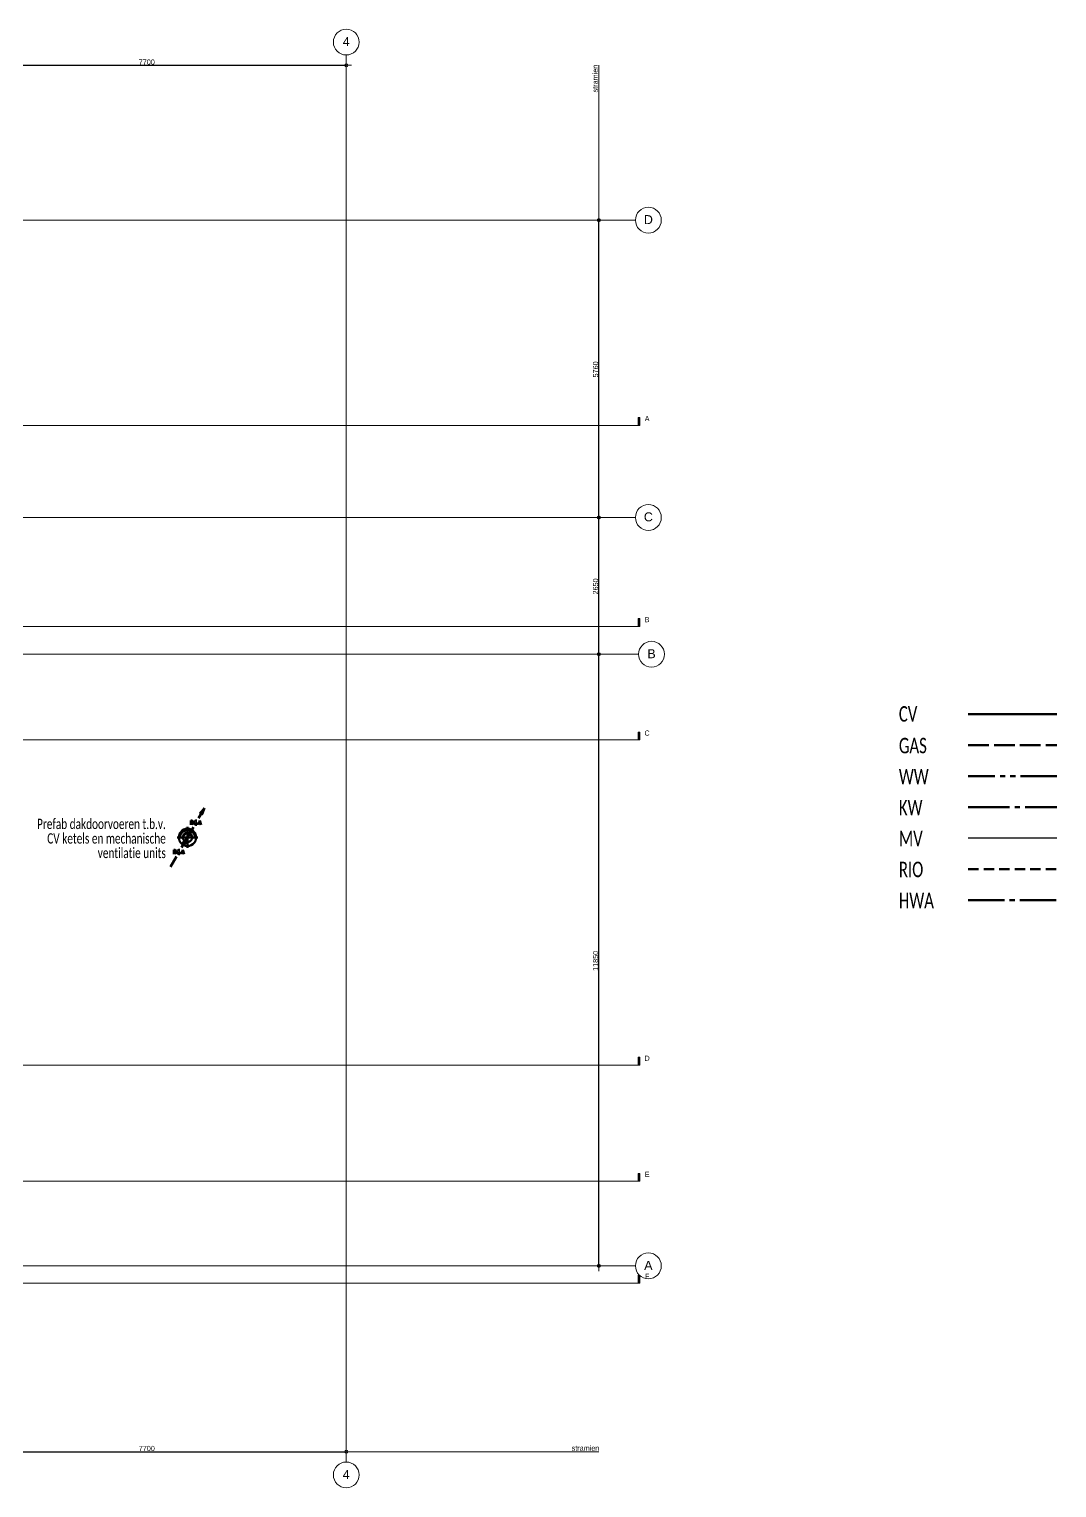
# Model space of a CAD drawing. Header units: metres. Extents: x -4.5 to 35.1, y -3.6 to 25.4.
# Drawn here: x 15.16 to 35.06, y -3.3 to 24.96 of the extents above; entities that cross this region are included whole.
import ezdxf

# ---------------------------------------------------------------- set-up
doc = ezdxf.new("R2010")
doc.units = ezdxf.units.M
doc.header["$PDMODE"] = 65
for name, pattern in [('ACAD_ISO14W100_S12', [0.9, 0.7, -0.1, 0, 0, 0, 0, 0, -0.1]), ('GETRENNT2_S6', [1.2, 0.7, -0.1, 0.1, -0.1, 0.1, -0.1]), ('STRICHLINIE2_S3', [0.5, 0.4, -0.1]), ('STRICHPUNKT2_S5', [1.1, 0.8, -0.1, 0.1, -0.1]), ('VERDECKT2_S2', [0.27, 0.2, -0.07])]:
    doc.linetypes.add(name, pattern=pattern)
for name, color, linetype, lineweight in [('Algemeen', 7, 'Continuous', 25), ('New_A Stramien', 7, 'Continuous', 13), ('Standard', 7, 'Continuous', 25)]:
    doc.layers.add(name, color=color, linetype=linetype, lineweight=lineweight)
doc.styles.add('ARIAL', font='ARIAL.TTF')
doc.styles.add('Calibri', font='Calibri')
doc.dimstyles.new('_DIMSTYLE_3', dxfattribs={"dimtxt": 0.1, "dimasz": 0.2, "dimexe": 0, "dimexo": 0, "dimgap": 0.05, "dimtad": 2, "dimdec": 0, "dimlfac": 1000, "dimrnd": 1, "dimdsep": 46, "dimtxsty": 'ARIAL', "dimblk1": 'ALL_ML_KREIS', "dimblk2": 'ALL_ML_KREIS', "dimsah": 1, "dimcen": 0, "dimclrd": 9, "dimclre": 9, "dimclrt": 9, "dimadec": 0, "dimazin": 0, "dimtfac": 1, "dimtdec": 0, "dimtix": 1, "dimtmove": 2, "dimatfit": 3, "dimfxl": 0, "dimtzin": 0, "dimlwd": 0, "dimlwe": 13, "dimarcsym": 0})

# ---------------------------------------------------------------- blocks, each defined once
blk = doc.blocks.new('COMPLEXOBJECT_0')
at = {"layer": 'Standard', "color": 252, "linetype": 'Continuous', "lineweight": 13, "char_height": 0.175, "width": 0.26487, "attachment_point": 5, "style": 'ARIAL'}
for insert in [(-4.14, 21.27), (27.15, 21.27)]:
    blk.add_mtext('\\W0.99;D', dxfattribs=dict(at, insert=insert))
blk = doc.blocks.new('ALL_ML_KREIS')
at = {"color": 0, "linetype": 'ByBlock', "lineweight": -2}
for p, q in [((-1, 0), (0.5, 0)), ((0, -0.5), (0, 0.5))]:
    blk.add_line(p, q, dxfattribs=at)
blk.add_circle((0, 0), 0.15, dxfattribs=at)
blk = doc.blocks.new('*D7')
at = {"layer": 'DEFPOINTS', "color": 252, "linetype": 'Continuous', "lineweight": 13}
for p in [(13.6, 24.26), (13.6, 24.26), (21.3, 24.26)]:
    blk.add_point(p, dxfattribs=at)
at = {"layer": 'Standard', "color": 9, "linetype": 'Continuous', "lineweight": -2}
for p, q in [((13.6, 24.26), (13.6, 24.26)), ((21.3, 24.26), (21.3, 24.26))]:
    blk.add_line(p, q, dxfattribs=at)
at = {"layer": 'Standard', "color": 252, "linetype": 'Continuous', "lineweight": -2}
blk.add_line((13.6, 24.26), (21.3, 24.26), dxfattribs=at)
at = {"layer": 'Standard', "color": 9, "linetype": 'Continuous', "lineweight": 13, "xscale": 0.2, "yscale": 0.2, "zscale": 0.2, "rotation": 180}
blk.add_blockref('ALL_ML_KREIS', (13.6, 24.26), dxfattribs=at)
at = {"layer": 'Standard', "color": 9, "linetype": 'Continuous', "lineweight": 13, "xscale": 0.2, "yscale": 0.2, "zscale": 0.2}
blk.add_blockref('ALL_ML_KREIS', (21.3, 24.26), dxfattribs=at)
at = {"layer": 'Standard', "color": 9, "linetype": 'Continuous', "lineweight": 13, "insert": (17.438, 24.322), "char_height": 0.1, "width": 0.4, "attachment_point": 5, "style": 'ARIAL'}
blk.add_mtext('\\A1;{7700}', dxfattribs=at)
blk = doc.blocks.new('*D9')
at = {"layer": 'DEFPOINTS', "color": 252, "linetype": 'Continuous', "lineweight": 13}
for p in [(26.19, 21.26), (26.19, 15.5), (26.19, 15.5)]:
    blk.add_point(p, dxfattribs=at)
at = {"layer": 'Standard', "color": 9, "linetype": 'Continuous', "lineweight": -2}
for p, q in [((26.19, 21.26), (26.19, 21.26)), ((26.19, 15.5), (26.19, 15.5))]:
    blk.add_line(p, q, dxfattribs=at)
at = {"layer": 'Standard', "color": 252, "linetype": 'Continuous', "lineweight": -2}
blk.add_line((26.19, 15.5), (26.19, 21.26), dxfattribs=at)
at = {"layer": 'Standard', "color": 9, "linetype": 'Continuous', "lineweight": 13, "xscale": 0.2, "yscale": 0.2, "zscale": 0.2}
for p, rotation in [((26.19, 21.26), 90), ((26.19, 15.5), -90.00000000000001)]:
    blk.add_blockref('ALL_ML_KREIS', p, dxfattribs=dict(at, rotation=rotation))
at = {"layer": 'Standard', "color": 9, "linetype": 'Continuous', "lineweight": 13, "insert": (26.128, 18.368), "char_height": 0.1, "width": 0.4, "attachment_point": 5, "rotation": 90, "style": 'ARIAL'}
blk.add_mtext('\\A1;{5760}', dxfattribs=at)
blk = doc.blocks.new('NSY101')
at = {"color": 0, "linetype": 'ByBlock', "lineweight": -2}
blk.add_circle((0, 0), 0.05, dxfattribs=at)
blk = doc.blocks.new('*D18')
at = {"layer": 'DEFPOINTS', "color": 252, "linetype": 'Continuous', "lineweight": 13}
for p in [(13.6, -2.6), (13.6, -2.6), (21.3, -2.6)]:
    blk.add_point(p, dxfattribs=at)
at = {"layer": 'Standard', "color": 9, "linetype": 'Continuous', "lineweight": -2}
for p, q in [((13.6, -2.6), (13.6, -2.6)), ((21.3, -2.6), (21.3, -2.6))]:
    blk.add_line(p, q, dxfattribs=at)
at = {"layer": 'Standard', "color": 252, "linetype": 'Continuous', "lineweight": -2}
blk.add_line((13.6, -2.6), (21.3, -2.6), dxfattribs=at)
at = {"layer": 'Standard', "color": 9, "linetype": 'Continuous', "lineweight": 13, "xscale": 0.2, "yscale": 0.2, "zscale": 0.2, "rotation": 180}
blk.add_blockref('ALL_ML_KREIS', (13.6, -2.6), dxfattribs=at)
at = {"layer": 'Standard', "color": 9, "linetype": 'Continuous', "lineweight": 13, "xscale": 0.2, "yscale": 0.2, "zscale": 0.2}
blk.add_blockref('ALL_ML_KREIS', (21.3, -2.6), dxfattribs=at)
at = {"layer": 'Standard', "color": 9, "linetype": 'Continuous', "lineweight": 13, "insert": (17.438, -2.538), "char_height": 0.1, "width": 0.4, "attachment_point": 5, "style": 'ARIAL'}
blk.add_mtext('\\A1;{7700}', dxfattribs=at)
blk = doc.blocks.new('*D19')
at = {"layer": 'DEFPOINTS', "color": 252, "linetype": 'Continuous', "lineweight": 13}
for p in [(26.19, 12.85), (26.19, 1), (26.19, 1)]:
    blk.add_point(p, dxfattribs=at)
at = {"layer": 'Standard', "color": 9, "linetype": 'Continuous', "lineweight": -2}
for p, q in [((26.19, 12.85), (26.19, 12.85)), ((26.19, 1), (26.19, 1))]:
    blk.add_line(p, q, dxfattribs=at)
at = {"layer": 'Standard', "color": 252, "linetype": 'Continuous', "lineweight": -2}
blk.add_line((26.19, 1), (26.19, 12.85), dxfattribs=at)
at = {"layer": 'Standard', "color": 9, "linetype": 'Continuous', "lineweight": 13, "xscale": 0.2, "yscale": 0.2, "zscale": 0.2}
for p, rotation in [((26.19, 12.85), 90), ((26.19, 1), -90.00000000000001)]:
    blk.add_blockref('ALL_ML_KREIS', p, dxfattribs=dict(at, rotation=rotation))
at = {"layer": 'Standard', "color": 9, "linetype": 'Continuous', "lineweight": 13, "insert": (26.128, 6.909), "char_height": 0.1, "width": 0.5, "attachment_point": 5, "rotation": 90, "style": 'ARIAL'}
blk.add_mtext('\\A1;{11850}', dxfattribs=at)
blk = doc.blocks.new('*D20')
at = {"layer": 'DEFPOINTS', "color": 252, "linetype": 'Continuous', "lineweight": 13}
for p in [(26.19, 15.5), (26.19, 12.85), (26.19, 12.85)]:
    blk.add_point(p, dxfattribs=at)
at = {"layer": 'Standard', "color": 9, "linetype": 'Continuous', "lineweight": -2}
for p, q in [((26.19, 15.5), (26.19, 15.5)), ((26.19, 12.85), (26.19, 12.85))]:
    blk.add_line(p, q, dxfattribs=at)
at = {"layer": 'Standard', "color": 252, "linetype": 'Continuous', "lineweight": -2}
blk.add_line((26.19, 12.85), (26.19, 15.5), dxfattribs=at)
at = {"layer": 'Standard', "color": 9, "linetype": 'Continuous', "lineweight": 13, "xscale": 0.2, "yscale": 0.2, "zscale": 0.2}
for p, rotation in [((26.19, 15.5), 90), ((26.19, 12.85), -90.00000000000001)]:
    blk.add_blockref('ALL_ML_KREIS', p, dxfattribs=dict(at, rotation=rotation))
at = {"layer": 'Standard', "color": 9, "linetype": 'Continuous', "lineweight": 13, "insert": (26.128, 14.163), "char_height": 0.1, "width": 0.4, "attachment_point": 5, "rotation": 90, "style": 'ARIAL'}
blk.add_mtext('\\A1;{2650}', dxfattribs=at)
blk = doc.blocks.new('*D21')
at = {"layer": 'DEFPOINTS', "color": 252, "linetype": 'Continuous', "lineweight": 13}
for p in [(26.19, 21.26), (26.19, 15.5), (26.19, 15.5)]:
    blk.add_point(p, dxfattribs=at)
at = {"layer": 'Standard', "color": 9, "linetype": 'Continuous', "lineweight": -2}
for p, q in [((26.19, 21.26), (26.19, 21.26)), ((26.19, 15.5), (26.19, 15.5))]:
    blk.add_line(p, q, dxfattribs=at)
at = {"layer": 'Standard', "color": 252, "linetype": 'Continuous', "lineweight": -2}
blk.add_line((26.19, 15.5), (26.19, 21.26), dxfattribs=at)
at = {"layer": 'Standard', "color": 9, "linetype": 'Continuous', "lineweight": 13, "xscale": 0.2, "yscale": 0.2, "zscale": 0.2}
for p, rotation in [((26.19, 21.26), 90), ((26.19, 15.5), -90.00000000000001)]:
    blk.add_blockref('ALL_ML_KREIS', p, dxfattribs=dict(at, rotation=rotation))
at = {"layer": 'Standard', "color": 9, "linetype": 'Continuous', "lineweight": 13, "insert": (26.128, 18.368), "char_height": 0.1, "width": 0.4, "attachment_point": 5, "rotation": 90, "style": 'ARIAL'}
blk.add_mtext('\\A1;{5760}', dxfattribs=at)
blk = doc.blocks.new('COMPLEXOBJECT_4')
at = {"layer": 'Standard', "color": 252, "linetype": 'Continuous', "lineweight": 13, "char_height": 0.175, "width": 0.22374, "attachment_point": 5, "style": 'ARIAL'}
for insert in [(21.3, 24.72), (21.3, -3.04)]:
    blk.add_mtext('\\W0.99;4', dxfattribs=dict(at, insert=insert))
blk = doc.blocks.new('COMPLEXOBJECT_5')
at = {"layer": 'Standard', "color": 252, "linetype": 'Continuous', "lineweight": 13, "char_height": 0.175, "width": 0.26487, "attachment_point": 5, "style": 'ARIAL'}
for insert in [(-4.14, 15.51), (27.15, 15.51)]:
    blk.add_mtext('\\W0.99;C', dxfattribs=dict(at, insert=insert))
blk = doc.blocks.new('COMPLEXOBJECT_6')
at = {"layer": 'Standard', "color": 252, "linetype": 'Continuous', "lineweight": 13, "char_height": 0.175, "width": 0.24966, "attachment_point": 5, "style": 'ARIAL'}
for insert in [(-4.079, 12.86), (27.211, 12.86)]:
    blk.add_mtext('\\W0.99;B', dxfattribs=dict(at, insert=insert))
blk = doc.blocks.new('COMPLEXOBJECT_7')
at = {"layer": 'Standard', "color": 252, "linetype": 'Continuous', "lineweight": 13, "char_height": 0.175, "width": 0.24966, "attachment_point": 5, "style": 'ARIAL'}
for insert in [(-4.14, 1.01), (27.15, 1.01)]:
    blk.add_mtext('\\W0.99;A', dxfattribs=dict(at, insert=insert))

msp = doc.modelspace()

# ---------------------------------------------------------------- hatches: boundary and pattern name
at = {"layer": 'Standard', "linetype": 'Continuous', "lineweight": 13}
for points in [[(26.9817, 17.284), (26.9817, 17.434), (26.9517, 17.434), (26.9517, 17.284)], [(26.9817, 17.284), (26.9817, 17.434), (26.9517, 17.434), (26.9517, 17.284)], [(26.9817, 13.3895), (26.9817, 13.5395), (26.9517, 13.5395), (26.9517, 13.3895)], [(26.9817, 11.1917), (26.9817, 11.3417), (26.9517, 11.3417), (26.9517, 11.1917)], [(26.9817, 4.8908), (26.9817, 5.0408), (26.9517, 5.0408), (26.9517, 4.8908)], [(26.9817, 2.6413), (26.9817, 2.7913), (26.9517, 2.7913), (26.9517, 2.6413)], [(26.9817, 0.6673), (26.9817, 0.8173), (26.9517, 0.8173), (26.9517, 0.6673)]]:
    msp.add_hatch(color=0, dxfattribs=at).paths.add_polyline_path(points)

# ---------------------------------------------------------------- linework, layer by layer
at = {"layer": 'New_A Stramien', "color": 252, "linetype": 'Continuous', "lineweight": 13}
for p, q in [((21.3, 23.4554), (21.3, 24.46)), ((21.3, -1.7955), (21.3, 23.4554)), ((21.3, -1.7955), (21.3, 23.4554)), ((-2.89, 21.26), (25.9, 21.26)), ((-2.89, 21.26), (25.9, 21.26)), ((-2.89, 21.26), (25.9, 21.26)), ((25.9, 21.26), (26.9, 21.26)), ((25.9, 21.26), (26.9, 21.26)), ((-2.89, 15.5), (25.9, 15.5)), ((-2.89, 15.5), (25.9, 15.5)), ((25.9, 15.5), (26.9, 15.5)), ((-2.8287, 12.85), (25.9613, 12.85)), ((-2.8287, 12.85), (25.9613, 12.85)), ((25.9613, 12.85), (26.9613, 12.85)), ((-2.89, 1), (25.9, 1)), ((-2.89, 1), (25.9, 1)), ((25.9, 1), (26.9, 1)), ((21.3, -1.7955), (21.3, -2.8))]:
    msp.add_line(p, q, dxfattribs=at)
for centre, start, end in [((21.3, 24.71), 90, 270), ((21.3, 24.71), 270, 90), ((27.15, 21.26), 0, 180), ((27.15, 21.26), 0, 180), ((27.15, 21.26), 180, 0), ((27.15, 21.26), 180, 0), ((27.15, 15.5), 0, 180), ((27.15, 15.5), 180, 0), ((27.2113, 12.85), 0, 180), ((27.2113, 12.85), 180, 0), ((27.15, 1), 0, 180), ((27.15, 1), 180, 0), ((21.3, -3.05), 90, 270), ((21.3, -3.05), 270, 90)]:
    msp.add_arc(centre, 0.25, start, end, dxfattribs=at)
at = {"layer": 'Standard', "color": 252, "linetype": 'Continuous', "lineweight": 13}
for p, q in [((26.19, 21.26), (26.19, 24.26)), ((26.19, 21.26), (26.19, 24.26)), ((-4.1221, 17.284), (26.8317, 17.284)), ((-4.1221, 17.284), (26.8317, 17.284)), ((-4.1221, 17.284), (26.8317, 17.284)), ((26.9817, 17.284), (26.4717, 17.284)), ((26.9817, 17.284), (26.4717, 17.284)), ((26.9517, 17.434), (26.9817, 17.434)), ((26.9517, 17.284), (26.9517, 17.434)), ((26.9517, 17.434), (26.9817, 17.434)), ((26.9517, 17.284), (26.9517, 17.434)), ((26.9817, 17.284), (26.9517, 17.284)), ((26.9817, 17.284), (26.9517, 17.284)), ((26.9817, 17.434), (26.9817, 17.284)), ((26.9817, 17.434), (26.9817, 17.284)), ((-4.1221, 13.3895), (26.8317, 13.3895)), ((-4.1221, 13.3895), (26.8317, 13.3895)), ((26.9817, 13.3895), (26.4717, 13.3895)), ((26.9517, 13.5395), (26.9817, 13.5395)), ((26.9517, 13.3895), (26.9517, 13.5395)), ((26.9817, 13.3895), (26.9517, 13.3895)), ((26.9817, 13.5395), (26.9817, 13.3895)), ((26.9517, 11.3417), (26.9817, 11.3417)), ((26.9517, 11.1917), (26.9517, 11.3417)), ((26.9817, 11.3417), (26.9817, 11.1917)), ((-4.1221, 11.1917), (26.8317, 11.1917)), ((-4.1221, 11.1917), (26.8317, 11.1917)), ((26.9817, 11.1917), (26.4717, 11.1917)), ((26.9817, 11.1917), (26.9517, 11.1917)), ((-4.1221, 4.8908), (26.8317, 4.8908)), ((-4.1221, 4.8908), (26.8317, 4.8908)), ((26.9817, 4.8908), (26.4717, 4.8908)), ((26.9517, 5.0408), (26.9817, 5.0408)), ((26.9517, 4.8908), (26.9517, 5.0408)), ((26.9817, 4.8908), (26.9517, 4.8908)), ((26.9817, 5.0408), (26.9817, 4.8908)), ((-4.1221, 2.6413), (26.8317, 2.6413)), ((-4.1221, 2.6413), (26.8317, 2.6413)), ((26.9817, 2.6413), (26.4717, 2.6413)), ((26.9517, 2.7913), (26.9817, 2.7913)), ((26.9517, 2.6413), (26.9517, 2.7913)), ((26.9817, 2.6413), (26.9517, 2.6413)), ((26.9817, 2.7913), (26.9817, 2.6413)), ((-4.1221, 0.6673), (26.8317, 0.6673)), ((-4.1221, 0.6673), (26.8317, 0.6673)), ((26.9817, 0.6673), (26.4717, 0.6673)), ((26.9517, 0.8173), (26.9817, 0.8173)), ((26.9517, 0.6673), (26.9517, 0.8173)), ((26.9817, 0.6673), (26.9517, 0.6673)), ((26.9817, 0.8173), (26.9817, 0.6673)), ((21.3, -2.6), (26.19, -2.6)), ((21.3, -2.6), (26.19, -2.6))]:
    msp.add_line(p, q, dxfattribs=at)
at = {"layer": 'Standard', "color": 52, "linetype": 'Continuous', "lineweight": 50}
msp.add_line((35.0591, 11.6865), (33.3441, 11.6865), dxfattribs=at)
at = {"layer": 'Standard', "color": 30, "linetype": 'STRICHLINIE2_S3', "lineweight": 50}
msp.add_line((33.3441, 11.0865), (35.0591, 11.0865), dxfattribs=at)
at = {"layer": 'Standard', "color": 1, "linetype": 'GETRENNT2_S6', "lineweight": 50}
msp.add_line((35.0591, 10.4865), (33.3441, 10.4865), dxfattribs=at)
at = {"layer": 'Standard', "color": 3, "linetype": 'Continuous', "lineweight": 50}
for p, q in [((18.2902, 9.5454), (18.2902, 9.6267)), ((18.2902, 9.6267), (18.3131, 9.6267)), ((18.3235, 9.6246), (18.3131, 9.6267)), ((18.3318, 9.6163), (18.3235, 9.6246)), ((18.336, 9.6059), (18.3318, 9.6163)), ((18.3652, 9.6163), (18.3631, 9.6059)), ((18.3735, 9.6246), (18.3652, 9.6163)), ((18.386, 9.6267), (18.3735, 9.6246)), ((18.386, 9.6267), (18.4089, 9.6267)), ((18.436, 9.5454), (18.4631, 9.6267)), ((18.5548, 9.8705), (18.4402, 9.6746)), ((18.4631, 9.6267), (18.4902, 9.5454)), ((18.0631, 9.3392), (18.0568, 9.3017)), ((18.0735, 9.3746), (18.0631, 9.3392)), ((18.0943, 9.4058), (18.0735, 9.3746)), ((18.0777, 9.3183), (18.0777, 9.3371)), ((18.0818, 9.3287), (18.0818, 9.3496)), ((18.0839, 9.3371), (18.0839, 9.3579)), ((18.0881, 9.3433), (18.0881, 9.3662)), ((18.0922, 9.3496), (18.0922, 9.3725)), ((18.1214, 9.4329), (18.0943, 9.4058)), ((18.0943, 9.3558), (18.0943, 9.3787)), ((18.0985, 9.36), (18.0985, 9.385)), ((18.1006, 9.3662), (18.1006, 9.3892)), ((18.1047, 9.3704), (18.1047, 9.3933)), ((18.1089, 9.3746), (18.1089, 9.3975)), ((18.111, 9.3787), (18.111, 9.4017)), ((18.1152, 9.3808), (18.1152, 9.4058)), ((18.1172, 9.385), (18.1172, 9.41)), ((18.1527, 9.4537), (18.1214, 9.4329)), ((18.1214, 9.3871), (18.1214, 9.4121)), ((18.1256, 9.3912), (18.1256, 9.4163)), ((18.1277, 9.3933), (18.1277, 9.4183)), ((18.1318, 9.3975), (18.1318, 9.4204)), ((18.1381, 9.3308), (18.1339, 9.3017)), ((18.136, 9.3996), (18.136, 9.4246)), ((18.1381, 9.4017), (18.1381, 9.4267)), ((18.1527, 9.3558), (18.1381, 9.3308)), ((18.1422, 9.4038), (18.1422, 9.4287)), ((18.1443, 9.4058), (18.1443, 9.4308)), ((18.1464, 9.3162), (18.1464, 9.3267)), ((18.1485, 9.4079), (18.1485, 9.4329)), ((18.1485, 9.3204), (18.1485, 9.3329)), ((18.1506, 9.3246), (18.1506, 9.3371)), ((18.1881, 9.4663), (18.1527, 9.4537)), ((18.1527, 9.41), (18.1527, 9.435)), ((18.1714, 9.3767), (18.1527, 9.3558)), ((18.1527, 9.3287), (18.1527, 9.3412)), ((18.1547, 9.4121), (18.1547, 9.4371)), ((18.1547, 9.3308), (18.1547, 9.3433)), ((18.1568, 9.335), (18.1568, 9.3475)), ((18.1589, 9.4121), (18.1589, 9.4392)), ((18.1589, 9.3371), (18.1589, 9.3496)), ((18.161, 9.4142), (18.161, 9.4392)), ((18.161, 9.3412), (18.161, 9.3537)), ((18.161, 9.3392), (18.161, 9.3517)), ((18.1631, 9.3433), (18.1631, 9.3558)), ((18.1652, 9.4163), (18.1652, 9.4412)), ((18.1652, 9.3454), (18.1652, 9.3579)), ((18.1672, 9.3475), (18.1672, 9.36)), ((18.1693, 9.4183), (18.1693, 9.4433)), ((18.1693, 9.3496), (18.1693, 9.3621)), ((18.1714, 9.4183), (18.1714, 9.4433)), ((18.1985, 9.3892), (18.1714, 9.3767)), ((18.1714, 9.3496), (18.1714, 9.3642)), ((18.1735, 9.3517), (18.1735, 9.3662)), ((18.1756, 9.4204), (18.1756, 9.4454)), ((18.1756, 9.3683), (18.1756, 9.3537)), ((18.1756, 9.3537), (18.1756, 9.3662)), ((18.1777, 9.4204), (18.1777, 9.4454)), ((18.1777, 9.3558), (18.1777, 9.3704)), ((18.1797, 9.3579), (18.1797, 9.3704)), ((18.1818, 9.4225), (18.1818, 9.4475)), ((18.1818, 9.3579), (18.1818, 9.3725)), ((18.1839, 9.36), (18.1839, 9.3725)), ((18.186, 9.4225), (18.186, 9.4475)), ((18.186, 9.36), (18.186, 9.3746)), ((18.2256, 9.4704), (18.1881, 9.4663)), ((18.1881, 9.4246), (18.1881, 9.4496)), ((18.1881, 9.3621), (18.1881, 9.3746)), ((18.1902, 9.3642), (18.1902, 9.3767)), ((18.1902, 9.3767), (18.1902, 9.3621)), ((18.1922, 9.4246), (18.1922, 9.4496)), ((18.1922, 9.3642), (18.1922, 9.3767)), ((18.1943, 9.3642), (18.1943, 9.3787)), ((18.1964, 9.4246), (18.1964, 9.4517)), ((18.1964, 9.3662), (18.1964, 9.3787)), ((18.1985, 9.4267), (18.1985, 9.4517)), ((18.2256, 9.3933), (18.1985, 9.3892)), ((18.1985, 9.3662), (18.1985, 9.3787)), ((18.2006, 9.3662), (18.2006, 9.3808)), ((18.2027, 9.4267), (18.2027, 9.4517)), ((18.2027, 9.3662), (18.2027, 9.3808)), ((18.2047, 9.4267), (18.2047, 9.4517)), ((18.2047, 9.3829), (18.2047, 9.3683)), ((18.2047, 9.3683), (18.2047, 9.3808)), ((18.2068, 9.3683), (18.2068, 9.3829)), ((18.2089, 9.4267), (18.2089, 9.4537)), ((18.2089, 9.3683), (18.2089, 9.3829)), ((18.211, 9.3704), (18.211, 9.3829)), ((18.2131, 9.4287), (18.2131, 9.4537)), ((18.2131, 9.3704), (18.2131, 9.3829)), ((18.2152, 9.4287), (18.2152, 9.4537)), ((18.2152, 9.3704), (18.2152, 9.3829)), ((18.2172, 9.3704), (18.2172, 9.3829)), ((18.2193, 9.4287), (18.2193, 9.4537)), ((18.2193, 9.3704), (18.2193, 9.385)), ((18.2193, 9.385), (18.2193, 9.3704)), ((18.2214, 9.4287), (18.2214, 9.4537)), ((18.2214, 9.3704), (18.2214, 9.385)), ((18.2235, 9.3704), (18.2235, 9.385)), ((18.2256, 9.1017), (18.2256, 9.5038)), ((18.3402, 9.4996), (18.2256, 9.3017)), ((18.2631, 9.4663), (18.2256, 9.4704)), ((18.2256, 9.4287), (18.2256, 9.4537)), ((18.2256, 9.1933), (18.2256, 9.4121)), ((18.2527, 9.3892), (18.2256, 9.3933)), ((18.2256, 9.3704), (18.2256, 9.385)), ((18.2277, 9.3704), (18.2277, 9.385)), ((18.2297, 9.4287), (18.2297, 9.4537)), ((18.2297, 9.3704), (18.2297, 9.385)), ((18.2318, 9.4287), (18.2318, 9.4537)), ((18.2318, 9.3704), (18.2318, 9.385)), ((18.2339, 9.385), (18.2339, 9.3704)), ((18.2339, 9.3704), (18.2339, 9.3829)), ((18.236, 9.4287), (18.236, 9.4537)), ((18.236, 9.3704), (18.236, 9.3829)), ((18.2381, 9.4287), (18.2381, 9.4537)), ((18.2381, 9.3704), (18.2381, 9.3829)), ((18.2402, 9.3704), (18.2402, 9.3829)), ((18.2422, 9.4267), (18.2422, 9.4537)), ((18.2422, 9.3683), (18.2422, 9.3829)), ((18.2443, 9.3683), (18.2443, 9.3829)), ((18.2464, 9.4267), (18.2464, 9.4517)), ((18.2464, 9.3829), (18.2464, 9.3683)), ((18.2464, 9.3683), (18.2464, 9.3808)), ((18.2485, 9.4267), (18.2485, 9.4517)), ((18.2485, 9.3662), (18.2485, 9.3808)), ((18.2506, 9.3662), (18.2506, 9.3808)), ((18.2527, 9.4267), (18.2527, 9.4517)), ((18.2798, 9.3767), (18.2527, 9.3892)), ((18.2527, 9.3662), (18.2527, 9.3787)), ((18.2547, 9.3662), (18.2547, 9.3787)), ((18.2568, 9.4246), (18.2568, 9.4517)), ((18.2568, 9.3642), (18.2568, 9.3787)), ((18.2589, 9.4246), (18.2589, 9.4496)), ((18.2589, 9.3642), (18.2589, 9.3767)), ((18.261, 9.3642), (18.261, 9.3767)), ((18.261, 9.3767), (18.261, 9.3621)), ((18.2985, 9.4537), (18.2631, 9.4663)), ((18.2631, 9.4246), (18.2631, 9.4496)), ((18.2631, 9.3621), (18.2631, 9.3746)), ((18.2652, 9.4225), (18.2652, 9.4475)), ((18.2652, 9.36), (18.2652, 9.3746)), ((18.2672, 9.36), (18.2672, 9.3725)), ((18.2693, 9.4225), (18.2693, 9.4475)), ((18.2693, 9.3579), (18.2693, 9.3725)), ((18.2714, 9.3579), (18.2714, 9.3704)), ((18.2735, 9.4204), (18.2735, 9.4454)), ((18.2735, 9.3558), (18.2735, 9.3704)), ((18.2756, 9.4204), (18.2756, 9.4454)), ((18.2756, 9.3683), (18.2756, 9.3537)), ((18.2756, 9.3537), (18.2756, 9.3662)), ((18.2777, 9.3517), (18.2777, 9.3662)), ((18.2798, 9.4183), (18.2798, 9.4433)), ((18.2985, 9.3558), (18.2798, 9.3767)), ((18.2798, 9.3496), (18.2798, 9.3642)), ((18.2818, 9.4183), (18.2818, 9.4433)), ((18.2818, 9.3496), (18.2818, 9.3621)), ((18.2839, 9.3475), (18.2839, 9.36)), ((18.286, 9.4163), (18.286, 9.4412)), ((18.286, 9.3454), (18.286, 9.3579)), ((18.2881, 9.3433), (18.2881, 9.3558)), ((18.3131, 9.5829), (18.2902, 9.5829)), ((18.2902, 9.4142), (18.2902, 9.4392)), ((18.2902, 9.3412), (18.2902, 9.3537)), ((18.2902, 9.3392), (18.2902, 9.3517)), ((18.2923, 9.4121), (18.2923, 9.4392)), ((18.2923, 9.3371), (18.2923, 9.3496)), ((18.2943, 9.335), (18.2943, 9.3475)), ((18.2964, 9.4121), (18.2964, 9.4371)), ((18.2964, 9.3308), (18.2964, 9.3433)), ((18.3297, 9.4329), (18.2985, 9.4537)), ((18.2985, 9.41), (18.2985, 9.435)), ((18.3131, 9.3308), (18.2985, 9.3558)), ((18.2985, 9.3287), (18.2985, 9.3412)), ((18.3006, 9.3246), (18.3006, 9.3371)), ((18.3027, 9.4079), (18.3027, 9.4329)), ((18.3027, 9.3204), (18.3027, 9.3329)), ((18.3047, 9.3162), (18.3047, 9.3267)), ((18.3068, 9.4058), (18.3068, 9.4308)), ((18.3089, 9.4038), (18.3089, 9.4287)), ((18.3131, 9.5829), (18.3235, 9.585)), ((18.3131, 9.4017), (18.3131, 9.4267)), ((18.3172, 9.3017), (18.3131, 9.3308)), ((18.3152, 9.3996), (18.3152, 9.4246)), ((18.3172, 9.5829), (18.336, 9.5454)), ((18.3193, 9.3975), (18.3193, 9.4204)), ((18.3235, 9.585), (18.3318, 9.5934)), ((18.3235, 9.3933), (18.3235, 9.4183)), ((18.3256, 9.3912), (18.3256, 9.4163)), ((18.3569, 9.4058), (18.3297, 9.4329)), ((18.3297, 9.3871), (18.3297, 9.4121)), ((18.3318, 9.5934), (18.336, 9.6059)), ((18.3339, 9.385), (18.3339, 9.41)), ((18.336, 9.3808), (18.336, 9.4058)), ((18.3402, 9.3787), (18.3402, 9.4017)), ((18.3423, 9.3746), (18.3423, 9.3975)), ((18.3464, 9.3704), (18.3464, 9.3933)), ((18.3506, 9.3662), (18.3506, 9.3892)), ((18.3527, 9.36), (18.3527, 9.385)), ((18.3777, 9.3746), (18.3569, 9.4058)), ((18.3569, 9.3558), (18.3569, 9.3787)), ((18.3589, 9.3496), (18.3589, 9.3725)), ((18.3631, 9.5684), (18.3631, 9.6059)), ((18.3631, 9.5684), (18.3652, 9.5579)), ((18.3631, 9.3433), (18.3631, 9.3662)), ((18.3652, 9.5579), (18.3735, 9.5496)), ((18.3673, 9.3371), (18.3673, 9.3579)), ((18.3694, 9.3287), (18.3694, 9.3496)), ((18.3735, 9.5496), (18.386, 9.5454)), ((18.3735, 9.3183), (18.3735, 9.3371)), ((18.3902, 9.3392), (18.3777, 9.3746)), ((18.4089, 9.5454), (18.386, 9.5454)), ((18.3943, 9.3017), (18.3902, 9.3392)), ((18.3943, 9.5913), (18.4089, 9.5913)), ((18.4089, 9.5913), (18.4089, 9.5454)), ((18.4818, 9.5684), (18.4423, 9.5684)), ((17.961, 8.9766), (17.961, 9.0579)), ((17.961, 9.0579), (17.9839, 9.0579)), ((17.9964, 9.0558), (17.9839, 9.0579)), ((18.0047, 9.0475), (17.9964, 9.0558)), ((18.0068, 9.035), (18.0047, 9.0475)), ((18.0235, 9.3017), (18.4277, 9.3017)), ((18.0381, 9.0475), (18.0339, 9.035)), ((18.0464, 9.0558), (18.0381, 9.0475)), ((18.0568, 9.0579), (18.0464, 9.0558)), ((18.0568, 9.3017), (18.0631, 9.2642)), ((18.0568, 9.0579), (18.0797, 9.0579)), ((18.0631, 9.2642), (18.0735, 9.2288)), ((18.0735, 9.2288), (18.0943, 9.1975)), ((18.0756, 9.3058), (18.0756, 9.3162)), ((18.0943, 9.1975), (18.1214, 9.1704)), ((18.1068, 8.9766), (18.1339, 9.0579)), ((18.2256, 9.3017), (18.111, 9.1058)), ((18.1172, 9.3017), (18.3339, 9.3017)), ((18.1214, 9.1704), (18.1527, 9.1517)), ((18.1339, 9.3017), (18.1381, 9.2746)), ((18.1339, 9.0579), (18.161, 8.9766)), ((18.1381, 9.2746), (18.1527, 9.2496)), ((18.1443, 9.3037), (18.1443, 9.31)), ((18.1464, 9.3121), (18.1464, 9.3204)), ((18.1527, 9.2496), (18.1714, 9.2288)), ((18.1527, 9.1517), (18.1881, 9.1391)), ((18.1714, 9.2288), (18.1985, 9.2163)), ((18.1881, 9.1391), (18.2256, 9.135)), ((18.1985, 9.2163), (18.2256, 9.2121)), ((18.2256, 9.2121), (18.2527, 9.2163)), ((18.2256, 9.135), (18.2631, 9.1391)), ((18.2527, 9.2163), (18.2798, 9.2288)), ((18.2631, 9.1391), (18.2985, 9.1517)), ((18.2798, 9.2288), (18.2985, 9.2496)), ((18.2985, 9.2496), (18.3131, 9.2746)), ((18.2985, 9.1517), (18.3297, 9.1704)), ((18.3047, 9.3121), (18.3047, 9.3204)), ((18.3068, 9.3037), (18.3068, 9.31)), ((18.3131, 9.2746), (18.3172, 9.3017)), ((18.3297, 9.1704), (18.3569, 9.1975)), ((18.3569, 9.1975), (18.3777, 9.2288)), ((18.3756, 9.3058), (18.3756, 9.3162)), ((18.3777, 9.2288), (18.3902, 9.2642)), ((18.3902, 9.2642), (18.3943, 9.3017)), ((18.011, 8.9308), (17.8964, 8.7329)), ((17.9839, 9.0141), (17.961, 9.0141)), ((17.9839, 9.0141), (17.9964, 9.0162)), ((17.9881, 9.0141), (18.0068, 8.9766)), ((17.9964, 9.0162), (18.0047, 9.0246)), ((18.0047, 9.0246), (18.0068, 9.035)), ((18.0339, 8.9996), (18.0339, 9.035)), ((18.0339, 8.9996), (18.0381, 8.9891)), ((18.0381, 8.9891), (18.0464, 8.9808)), ((18.0464, 8.9808), (18.0568, 8.9766)), ((18.0797, 8.9766), (18.0568, 8.9766)), ((18.0652, 9.0225), (18.0797, 9.0225)), ((18.0797, 9.0225), (18.0797, 8.9766)), ((18.1527, 8.9996), (18.1152, 8.9996))]:
    msp.add_line(p, q, dxfattribs=at)
at = {"layer": 'Standard', "color": 5, "linetype": 'STRICHPUNKT2_S5', "lineweight": 50}
msp.add_line((33.3441, 9.8865), (35.0591, 9.8865), dxfattribs=at)
at = {"layer": 'Standard', "color": 202, "linetype": 'Continuous', "lineweight": 25}
msp.add_line((35.0591, 9.2865), (33.3441, 9.2865), dxfattribs=at)
at = {"layer": 'Standard', "color": 32, "linetype": 'VERDECKT2_S2', "lineweight": 50}
msp.add_line((33.3441, 8.6865), (35.0591, 8.6865), dxfattribs=at)
at = {"layer": 'Standard', "color": 4, "linetype": 'ACAD_ISO14W100_S12', "lineweight": 50}
msp.add_line((33.3441, 8.0865), (35.0591, 8.0865), dxfattribs=at)
at = {"layer": 'Standard', "color": 7, "linetype": 'Continuous', "lineweight": 50}
for points in [[(18.5548, 9.8705), (18.5131, 9.7496), (18.4693, 9.7746), (18.5548, 9.8705)], [(18.2256, 9.3017), (18.1839, 9.1808), (18.1402, 9.2058), (18.2256, 9.3017)]]:
    msp.add_lwpolyline(points, close=True, dxfattribs=at)

# ---------------------------------------------------------------- block references
at = {"layer": 'New_A Stramien', "color": 252, "linetype": 'Continuous', "lineweight": 13, "xscale": 1e-09, "yscale": 1e-09, "zscale": 1e-09}
for p in [(21.3, 23.4554), (21.3, 23.4554), (25.9, 21.26), (25.9, 21.26), (25.9, 21.26), (25.9, 21.26), (25.9, 15.5), (25.9, 15.5), (25.9613, 12.85), (25.9613, 12.85), (25.9, 1), (25.9, 1), (21.3, -1.7955), (21.3, -1.7955)]:
    msp.add_blockref('NSY101', p, dxfattribs=at)
at = {"layer": 'Standard', "color": 252, "linetype": 'Continuous', "lineweight": 13}
for name in ['COMPLEXOBJECT_4', 'COMPLEXOBJECT_0', 'COMPLEXOBJECT_5', 'COMPLEXOBJECT_6', 'COMPLEXOBJECT_7']:
    msp.add_blockref(name, (0, 0), dxfattribs=at)

# ---------------------------------------------------------------- texts
at = {"layer": 'Algemeen', "color": 7, "linetype": 'Continuous', "lineweight": 25, "char_height": 0.3, "attachment_point": 4, "style": 'Calibri'}
for s, insert, width in [('{\\fCalibri|i0|b0;\\H0.300000;\\W0.694318;\\C7;CV}\\P', (32.0006, 11.6928), 0.624886), ('{\\fCalibri|i0|b0;\\H0.300000;\\W0.694318;\\C7;GAS}\\P', (32.0006, 11.079), 0.892695), ('{\\fCalibri|i0|b0;\\H0.300000;\\W0.694318;\\C7;WW}\\P', (32.0006, 10.479), 0.93733), ('{\\fCalibri|i0|b0;\\H0.300000;\\W0.694318;\\C7;KW}\\P', (32.0006, 9.879), 0.76375), ('{\\fCalibri|i0|b0;\\H0.300000;\\W0.694318;\\C7;MV}\\P', (32.0006, 9.279), 0.773669), ('{\\fCalibri|i0|b0;\\H0.300000;\\W0.694318;\\C7;RIO}\\P', (32.0006, 8.679), 0.793506), ('{\\fCalibri|i0|b0;\\H0.300000;\\W0.694318;\\C7;HWA}\\P', (32.0006, 8.079), 1.086112)]:
    msp.add_mtext(s, dxfattribs=dict(at, insert=insert, width=width))
at = {"layer": 'Algemeen', "color": 7, "linetype": 'Continuous', "lineweight": 50, "insert": (17.8063, 9.663), "char_height": 0.2, "width": 3.714704, "attachment_point": 3, "line_spacing_factor": 0.843373, "style": 'ARIAL'}
msp.add_mtext('{\\fCalibri|i0|b0;\\H0.200000;\\W0.700000;\\C7;Prefab dakdoorvoeren t.b.v.}\\P{\\fCalibri|i0|b0;\\H0.200000;\\W0.700000;\\C7;CV ketels en mechanische }\\P{\\fCalibri|i0|b0;\\H0.200000;\\W0.700000;\\C7;ventilatie units}\\P', dxfattribs=at)
at = {"layer": 'Standard', "color": 252, "linetype": 'Continuous', "lineweight": 13, "insert": (26.1716, 23.7352), "char_height": 0.1, "width": 0.588485, "attachment_point": 7, "rotation": 90, "style": 'ARIAL'}
msp.add_mtext('\\W1.00;stramien', dxfattribs=at)
msp.add_mtext('\\W1.00;stramien', dxfattribs=at)
at = {"layer": 'Standard', "color": 252, "linetype": 'Continuous', "lineweight": 13, "char_height": 0.1, "style": 'ARIAL'}
for s, insert, width, attachment_point in [('\\W0.99;A', (27.1724, 17.4157), 0.142664, 6), ('\\W0.99;A', (27.1724, 17.4157), 0.142664, 6), ('\\W0.99;B', (27.1724, 13.5211), 0.142664, 6), ('\\W0.99;C', (27.1761, 11.3225), 0.151357, 6), ('\\W0.99;D', (27.1761, 5.0225), 0.151357, 6), ('\\W0.99;E', (27.1724, 2.7729), 0.142664, 6), ('\\W0.98;F', (27.1688, 0.799), 0.133963, 6), ('\\W1.00;stramien', (25.6652, -2.5816), 0.588485, 7), ('\\W1.00;stramien', (25.6652, -2.5816), 0.588485, 7)]:
    msp.add_mtext(s, dxfattribs=dict(at, insert=insert, width=width, attachment_point=attachment_point))

# ---------------------------------------------------------------- dimensions: what is measured, and where the dimension line sits
at = {"layer": 'Standard', "color": 252, "linetype": 'Continuous', "lineweight": 13}
for base, p1, p2, picture, middle in [((21.3, 24.26), (13.6, 24.26), (21.3, 24.26), '*D7', (17.438, 24.3217)), ((21.3, -2.6), (13.6, -2.6), (21.3, -2.6), '*D18', (17.438, -2.5383))]:
    dim = msp.add_linear_dim(base=base, p1=p1, p2=p2, dimstyle='_DIMSTYLE_3', override={"dimpost": '<>', "dimclrd": 9, "dimclre": 9, "dimclrt": 9, "dimlwd": 0, "dimlwe": 13}, dxfattribs=at)
    dim.commit()
    dim.dimension.update_dxf_attribs({"geometry": picture, "text_midpoint": middle, "dimtype": 160})
for base, p1, p2, picture, middle in [((26.19, 21.26), (26.19, 15.5), (26.19, 21.26), '*D9', (26.1283, 18.368)), ((26.19, 21.26), (26.19, 15.5), (26.19, 21.26), '*D21', (26.1283, 18.368)), ((26.19, 15.5), (26.19, 12.85), (26.19, 15.5), '*D20', (26.1283, 14.163)), ((26.19, 12.85), (26.19, 1), (26.19, 12.85), '*D19', (26.1283, 6.9091))]:
    dim = msp.add_linear_dim(base=base, p1=p1, p2=p2, angle=90, dimstyle='_DIMSTYLE_3', override={"dimpost": '<>', "dimclrd": 9, "dimclre": 9, "dimclrt": 9, "dimlwd": 0, "dimlwe": 13}, dxfattribs=at)
    dim.commit()
    dim.dimension.update_dxf_attribs({"geometry": picture, "text_midpoint": middle, "dimtype": 160})

doc.saveas('drawing.dxf')
